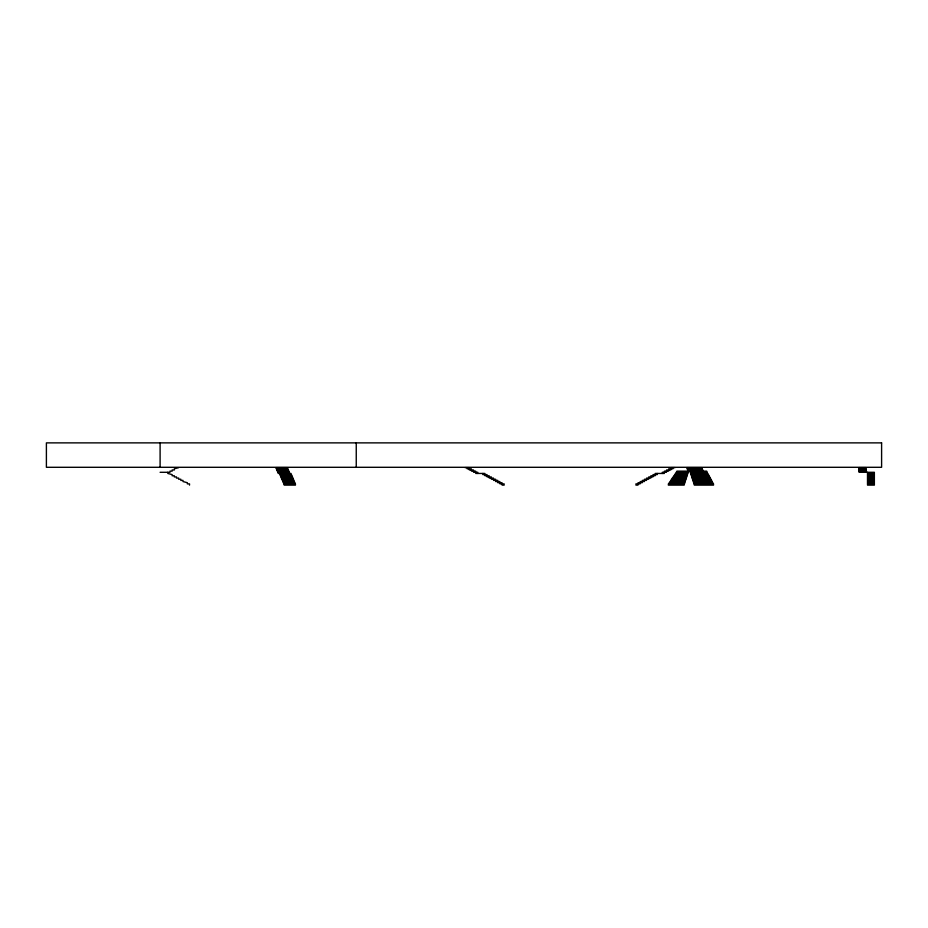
<?xml version="1.0" encoding="UTF-8"?>
<svg xmlns="http://www.w3.org/2000/svg" width="928" height="928" viewBox="0 0 928 928"><rect width="100%" height="100%" fill="white"/><g stroke="black" fill="none" stroke-linecap="round" stroke-linejoin="round"><path stroke-width="1.39" d="M178.663 467.654L174.313 468.814L174.313 469.974L172.144 469.974L172.144 471.134L169.975 471.134L169.975 472.294L160.103 472.294M275.744 467.654L287.46 467.654L287.46 468.814M465.067 467.654L469.208 467.654L469.208 468.814M675.004 467.654L670.863 467.654L670.863 468.814M686.766 467.654L701.672 467.654L701.672 468.814M859.061 468.814L865.894 468.814M859.061 469.974L865.894 469.974M859.061 471.134L865.894 471.134M867.541 473.454L874.362 473.454M867.541 474.602L874.362 474.602M867.541 475.762L874.362 475.762M867.541 476.922L874.362 476.922M867.541 478.082L874.362 478.082M867.541 479.242L874.362 479.242M867.541 480.402L874.362 480.402M867.541 481.551L874.362 481.551M867.541 482.711L874.362 482.711M867.541 483.871L874.362 483.871M867.541 472.294L867.541 485.124L874.362 485.124L874.362 472.294L859.061 472.294L859.061 467.654L865.894 467.654L865.894 472.294M712.901 483.871L712.901 482.711L693.576 482.711L693.576 481.551M712.275 482.711L712.275 481.551L693.193 481.551L693.193 480.402M711.66 481.551L711.66 480.402L692.822 480.402L692.822 479.242M711.034 480.402L711.034 479.242L692.439 479.242L692.439 478.082M710.419 479.242L710.419 478.082L692.068 478.082L692.068 476.922M709.792 478.082L709.792 476.922L691.685 476.922L691.685 475.762M709.166 476.922L709.166 475.762L691.314 475.762L691.314 474.602M708.551 475.762L708.551 474.602L690.931 474.602L690.931 473.454M707.925 474.602L707.925 473.454L690.56 473.454L690.56 472.294M707.31 473.454L707.31 472.294L690.177 472.294L690.177 471.134M706.684 472.294L706.684 471.134L676.93 471.134L676.93 472.294M702.914 471.134L702.914 469.974L687.52 469.974L687.52 468.814M702.299 469.974L702.299 468.814L687.138 468.814L687.138 467.654M694.33 483.871L694.33 485.124L713.516 485.124L713.516 483.871L693.947 483.871L693.947 482.711M688.274 471.134L688.274 472.294L676.141 472.294L676.141 473.454M687.892 469.974L687.892 471.134M687.892 472.294L687.892 473.454L675.364 473.454L675.364 474.602M687.52 473.454L687.52 474.602L674.575 474.602L674.575 475.762M687.138 474.602L687.138 475.762L673.786 475.762L673.786 476.922M686.766 475.762L686.766 476.922L673.009 476.922L673.009 478.082M686.384 476.922L686.384 478.082L672.22 478.082L672.22 479.242M686.001 478.082L686.001 479.242L671.431 479.242L671.431 480.402M685.63 479.242L685.63 480.402L670.642 480.402L670.642 481.551M685.247 480.402L685.247 481.551L669.865 481.551L669.865 482.711M684.876 481.551L684.876 482.711L669.146 482.711L669.146 483.871M684.528 482.711L684.528 483.871L668.369 483.871L668.369 485.124L684.156 485.124L684.156 483.871M672.87 467.654L672.87 468.814L668.728 468.814L668.728 469.974M670.735 468.814L670.735 469.974L666.594 469.974L666.594 471.134M668.589 469.974L668.589 471.134L664.448 471.134L664.448 472.294M666.455 471.134L666.455 472.294L662.314 472.294L662.314 473.454M664.309 472.294L664.309 473.454L655.191 473.454L655.191 474.602M657.186 473.454L657.186 474.602L653.045 474.602L653.045 475.762M655.052 474.602L655.052 475.762L650.911 475.762L650.911 476.922M652.906 475.762L652.906 476.922L648.776 476.922L648.776 478.082M650.772 476.922L650.772 478.082L646.63 478.082L646.63 479.242M648.637 478.082L648.637 479.242L644.496 479.242L644.357 481.551L640.216 481.551L640.076 483.871L635.947 483.871L635.947 485.124L637.942 485.124L638.081 482.711L642.222 482.711L642.362 480.402L646.491 480.402L646.491 479.242M502.129 483.871L502.129 485.124L504.136 485.124L504.136 483.871L499.995 483.871L499.995 482.711M501.99 483.871L501.99 482.711L497.86 482.711L497.721 480.402L493.58 480.402L493.58 479.242M499.856 482.711L499.856 481.551L495.714 481.551L495.714 480.402M495.575 480.402L495.575 479.242L491.446 479.242L491.446 478.082M493.441 479.242L493.441 478.082L489.3 478.082L489.16 475.762L485.031 475.762L485.031 474.602M491.306 478.082L491.306 476.922L487.165 476.922L487.165 475.762M487.026 475.762L487.026 474.602L482.885 474.602L482.885 473.454M484.892 474.602L484.892 473.454L475.762 473.454L475.762 472.294M477.758 473.454L477.758 472.294L473.616 472.294L473.616 471.134M475.623 472.294L475.623 471.134L471.482 471.134L471.482 469.974M473.477 471.134L473.477 469.974L469.348 469.974L469.348 468.814M471.343 469.974L471.343 468.814L467.202 468.814L467.202 467.654M356.248 442.876L356.248 467.294M294.942 483.871L294.942 482.711L283.237 482.711L283.237 481.551M294.454 482.711L294.454 481.551L282.75 481.551L282.75 480.402M293.967 481.551L293.967 480.402L282.263 480.402L282.263 479.242M293.48 480.402L293.48 479.242L281.776 479.242L281.776 478.082M292.993 479.242L292.993 478.082L281.277 478.082L281.277 476.922M292.506 478.082L292.506 476.922L280.79 476.922L280.79 475.762M292.018 476.922L292.018 475.762L280.302 475.762L280.302 474.602M291.52 475.762L291.52 474.602L279.815 474.602L279.815 473.454M291.032 474.602L291.032 473.454L278.191 473.454L278.191 472.294M289.408 473.454L289.408 472.294L277.704 472.294L277.704 471.134M288.921 472.294L288.921 471.134L277.217 471.134L277.217 469.974M288.434 471.134L288.434 469.974L276.718 469.974L276.718 468.814M287.947 469.974L287.947 468.814L276.231 468.814L276.231 467.654M284.212 483.871L284.212 485.124L295.429 485.124L295.429 483.871L283.724 483.871L283.724 482.711M189.521 485.124L189.521 483.871L187.34 483.871L187.34 482.711L183.002 481.551L183.002 480.402L180.832 480.402L180.832 479.242L178.663 479.242L178.663 478.082L176.482 478.082L176.482 476.922L174.313 476.922L174.313 475.762L172.144 475.762L172.144 474.602L167.806 473.454L167.806 472.294M160.103 442.876L160.103 467.294M881.6 442.876L46.4 442.876L46.4 467.294L881.6 467.294L881.6 442.876"/></g></svg>
